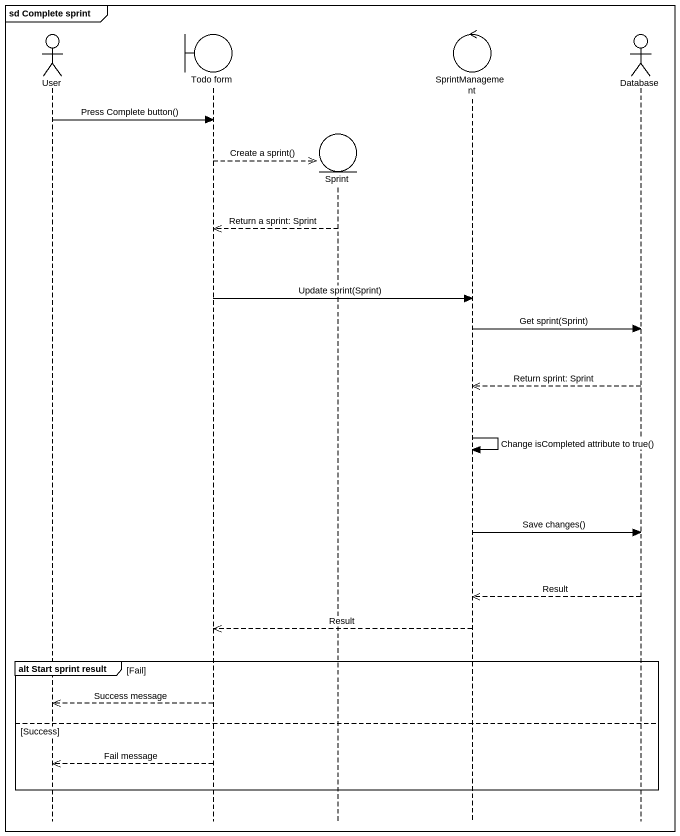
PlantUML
@startuml
mainframe sd Complete sprint
hide footbox
actor User
boundary "Todo form" as Todo_form
entity Sprint
control SprintManagement
actor "Database" as Database_

User -> Todo_form : Press Complete button()
Todo_form -->> Sprint ** : Create a sprint()
Sprint -->> Todo_form : Return a sprint: Sprint
Todo_form -> SprintManagement : Update sprint(Sprint)
SprintManagement -> Database_ : Get sprint(Sprint)
Database_ -->> SprintManagement : Return sprint: Sprint
SprintManagement -> SprintManagement : Change isCompleted attribute to true()
SprintManagement -> Database_ : Save changes()
Database_ -->> SprintManagement : Result
SprintManagement -->> Todo_form : Result
group alt Start sprint result [Fail]
  Todo_form -->> User : Success message
else Success
  Todo_form -->> User : Fail message
end
@enduml
